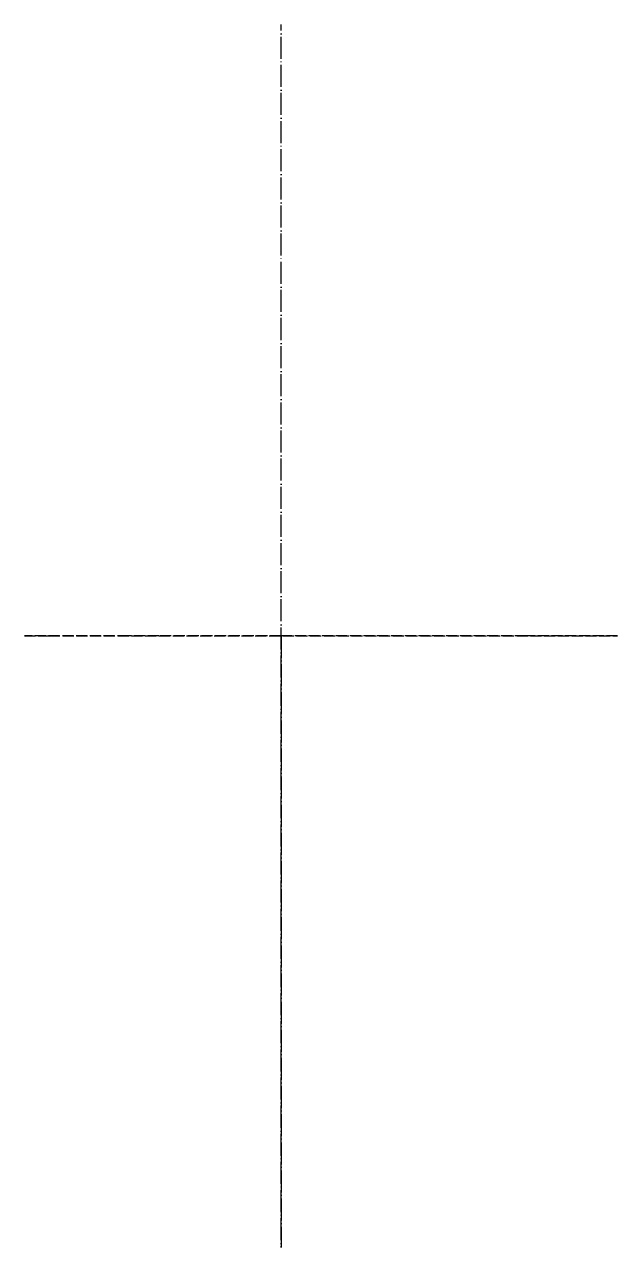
# Model space of a CAD drawing. Header units: millimetres. Extents: x -436 to -339, y 38 to 238.
import ezdxf

# ---------------------------------------------------------------- set-up
doc = ezdxf.new("R2010")
doc.units = ezdxf.units.MM
doc.header["$LTSCALE"] = 0.15
doc.linetypes.add('ACAD_ISO02W100', pattern=[15, 12, -3])
doc.linetypes.add('ACAD_ISO04W100', pattern=[30, 24, -3, 0, -3])
doc.layers.add('0-Axis', color=43, linetype='ACAD_ISO04W100', lineweight=25)
doc.layers.add('0-Sketch', color=20, linetype='ACAD_ISO02W100')

msp = doc.modelspace()

# ---------------------------------------------------------------- linework, layer by layer
at = {"layer": '0-Axis', "extrusion": (1, 0, 0)}
msp.add_arc((138.01, 125.77, -393.86), 100, 90, 0, dxfattribs=at)
at = {"layer": '0-Sketch', "extrusion": (0, 1, 0), "elevation": 138.01}
msp.add_lwpolyline([(413.86, 110.77), (413.86, 115.77), (338.86, 115.77), (338.86, 137.27), (353.86, 137.27), (353.86, 125.77), (393.86, 125.77), (393.86, 168.27), (413.86, 168.27), (413.86, 134.27), (418.86, 134.27), (418.86, 130.77), (435.86, 130.77), (431.86, 110.77)], close=True, dxfattribs=at)

doc.saveas('drawing.dxf')
